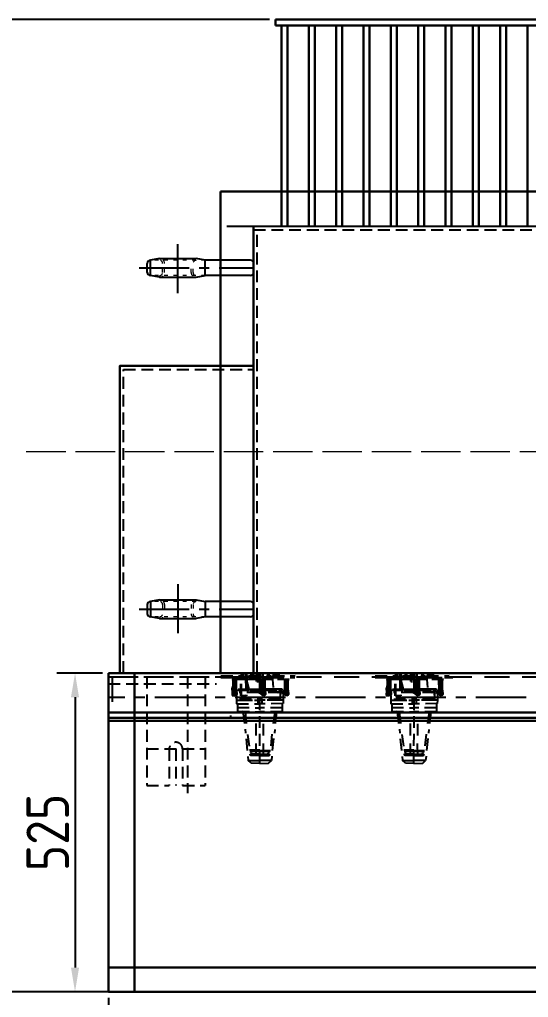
# Model space of a CAD drawing. Header units: millimetres. Extents: x 222663 to 230512, y -187965 to -182415.
# Drawn here: x 223647 to 224485, y -186896 to -185286 of the extents above; entities that cross this region are included whole.
import ezdxf

# ---------------------------------------------------------------- set-up
doc = ezdxf.new("R2010")
doc.units = ezdxf.units.MM
doc.header["$LTSCALE"] = 13
for name, pattern in [('ACAD_ISO03W100', [1.18, 0.47, -0.71]), ('CENTER', [50.8, 31.75, -6.35, 6.35, -6.35]), ('CENTERX2', [101.6, 63.5, -12.7, 12.7, -12.7]), ('DASHED', [0.75, 0.5, -0.25]), ('GEN3', [6.25, 5, -1.25]), ('HIDDEN', [9.525, 6.35, -3.175])]:
    doc.linetypes.add(name, pattern=pattern)
doc.layers.get('0').update_dxf_attribs({"color": 1, "linetype": 'CENTER'})
for name, color, linetype in [('1', 4, 'Continuous'), ('粗实线', 4, 'Continuous'), ('细实线', 2, 'Continuous'), ('虚线', 6, 'HIDDEN'), ('铁心虚线', 1, 'DASHED')]:
    doc.layers.add(name, color=color, linetype=linetype)
doc.layers.add('标注、文本', color=3, linetype='Continuous', lineweight=25)
doc.styles.get("Standard").update_dxf_attribs({"font": 'gbenor.shx', "bigfont": 'gbcbig.shx'})
doc.dimstyles.new('1-20', dxfattribs={"dimscale": 20, "dimtxt": 3.5, "dimasz": 2, "dimexe": 1.5, "dimexo": 0.5, "dimgap": 0.5, "dimtad": 1, "dimtoh": 1, "dimdec": 1, "dimdsep": 46, "dimtxsty": 'Standard', "dimcen": 2.5, "dimclrd": 3, "dimclre": 3, "dimclrt": 3, "dimadec": 0, "dimazin": 2, "dimtfac": 1, "dimtdec": 1, "dimtmove": 0, "dimatfit": 2, "dimfxl": 1, "dimarcsym": 0})

# ---------------------------------------------------------------- blocks, each defined once
blk = doc.blocks.new('*D2282')
at = {"color": 3, "linetype": 'ByBlock', "lineweight": -2, "transparency": 16777216}
for p, q in [((223783.3, -186362.3), (223708.3, -186362.3)), ((223738.3, -186402.3), (223738.3, -186847.3)), ((223783.3, -186887.3), (223708.3, -186887.3))]:
    blk.add_line(p, q, dxfattribs=at)
at = {"color": 3, "linetype": 'ByBlock', "lineweight": -3, "transparency": 16777216}
for points in [[(223731.6, -186402.3), (223744.9, -186402.3), (223738.3, -186362.3)], [(223731.6, -186847.3), (223744.9, -186847.3), (223738.3, -186887.3)]]:
    blk.add_solid(points, dxfattribs=at)
at = {"layer": 'Defpoints', "color": 0, "linetype": 'ByBlock', "lineweight": -3, "transparency": 16777216}
for p in [(223793.3, -186362.3), (223738.3, -186887.3), (223793.3, -186887.3)]:
    blk.add_point(p, dxfattribs=at)
at = {"color": 3, "linetype": 'ByBlock', "lineweight": -3, "transparency": 16777216, "insert": (223693.3, -186624.8), "char_height": 70, "attachment_point": 5, "rotation": 90}
blk.add_mtext('525', dxfattribs=at)
blk = doc.blocks.new('*D2283')
at = {"color": 3, "linetype": 'ByBlock', "lineweight": -2, "transparency": 16777216}
for p, q in [((223793.3, -186897.3), (223793.3, -187089)), ((225273.3, -186897.3), (225273.3, -187089)), ((223833.3, -187059), (225233.3, -187059))]:
    blk.add_line(p, q, dxfattribs=at)
at = {"color": 3, "linetype": 'ByBlock', "lineweight": -3, "transparency": 16777216}
for points in [[(223833.3, -187052.4), (223833.3, -187065.7), (223793.3, -187059)], [(225233.3, -187052.4), (225233.3, -187065.7), (225273.3, -187059)]]:
    blk.add_solid(points, dxfattribs=at)
at = {"layer": 'Defpoints', "color": 0, "linetype": 'ByBlock', "lineweight": -3, "transparency": 16777216}
for p in [(223793.3, -186887.3), (225273.3, -186887.3), (225273.3, -187059)]:
    blk.add_point(p, dxfattribs=at)
at = {"color": 3, "linetype": 'ByBlock', "lineweight": -3, "transparency": 16777216, "insert": (224533.3, -187014), "char_height": 70, "attachment_point": 5}
blk.add_mtext('1480', dxfattribs=at)
blk = doc.blocks.new('*D2284')
at = {"color": 3, "linetype": 'ByBlock', "lineweight": -2, "transparency": 16777216}
for p, q in [((224058.3, -185286.3), (223597.6, -185286.3)), ((223627.6, -185326.3), (223627.6, -186847.3)), ((224058.3, -186887.3), (223597.6, -186887.3))]:
    blk.add_line(p, q, dxfattribs=at)
at = {"color": 3, "linetype": 'ByBlock', "lineweight": -3, "transparency": 16777216}
for points in [[(223620.9, -185326.3), (223634.2, -185326.3), (223627.6, -185286.3)], [(223620.9, -186847.3), (223634.2, -186847.3), (223627.6, -186887.3)]]:
    blk.add_solid(points, dxfattribs=at)
at = {"layer": 'Defpoints', "color": 0, "linetype": 'ByBlock', "lineweight": -3, "transparency": 16777216}
for p in [(224068.3, -185286.3), (223627.6, -186887.3), (224068.3, -186887.3)]:
    blk.add_point(p, dxfattribs=at)
at = {"color": 3, "linetype": 'ByBlock', "lineweight": -3, "transparency": 16777216, "insert": (223582.6, -186086.8), "char_height": 70, "attachment_point": 5, "rotation": 90}
blk.add_mtext('1601', dxfattribs=at)

msp = doc.modelspace()

# ---------------------------------------------------------------- hatches: boundary and pattern name
at = {"layer": '铁心虚线', "ltscale": 3}
h = msp.add_hatch(color=6, dxfattribs=at)
h.dxf.hatch_style = 2
h.paths.add_polyline_path([(224042.25, -186369.19), (224073.58, -186369.24), (224074.38, -186372.7)])
h = msp.add_hatch(color=6, dxfattribs=at)
h.dxf.hatch_style = 2
h.paths.add_polyline_path([(224042.25, -186369.19), (224043.05, -186372.65), (224074.38, -186372.7)])
h = msp.add_hatch(color=6, dxfattribs=at)
h.dxf.hatch_style = 2
h.paths.add_polyline_path([(224073.58, -186369.24), (224079.43, -186369.34), (224080.07, -186372.11)])
h = msp.add_hatch(color=6, dxfattribs=at)
h.dxf.hatch_style = 2
h.paths.add_polyline_path([(224073.58, -186369.24), (224074.38, -186372.7), (224080.07, -186372.11)])
h = msp.add_hatch(color=6, dxfattribs=at)
h.dxf.hatch_style = 2
h.paths.add_polyline_path([(224079.43, -186369.34), (224080.07, -186372.11), (224080.12, -186369.18)])
h = msp.add_hatch(color=6, dxfattribs=at)
h.dxf.hatch_style = 2
h.paths.add_polyline_path([(224296.25, -186369.19), (224327.58, -186369.24), (224328.38, -186372.7)])
h = msp.add_hatch(color=6, dxfattribs=at)
h.dxf.hatch_style = 2
h.paths.add_polyline_path([(224296.25, -186369.19), (224297.05, -186372.65), (224328.38, -186372.7)])
h = msp.add_hatch(color=6, dxfattribs=at)
h.dxf.hatch_style = 2
h.paths.add_polyline_path([(224327.58, -186369.24), (224333.43, -186369.34), (224334.07, -186372.11)])
h = msp.add_hatch(color=6, dxfattribs=at)
h.dxf.hatch_style = 2
h.paths.add_polyline_path([(224327.58, -186369.24), (224328.38, -186372.7), (224334.07, -186372.11)])
h = msp.add_hatch(color=6, dxfattribs=at)
h.dxf.hatch_style = 2
h.paths.add_polyline_path([(224333.43, -186369.34), (224334.07, -186372.11), (224334.12, -186369.18)])

# ---------------------------------------------------------------- linework, layer by layer
at = {"color": 7, "linetype": 'ByBlock', "lineweight": 30}
for p, q in [((224068.26, -185286.34), (224998.26, -185286.34)), ((224068.26, -185286.34), (224068.26, -185296.34)), ((224068.26, -185296.34), (224998.26, -185296.34)), ((224078.26, -185296.34), (224078.26, -185626.34)), ((224088.26, -185296.34), (224088.26, -185626.34)), ((224123.26, -185296.34), (224123.26, -185626.34)), ((224133.26, -185296.34), (224133.26, -185626.34)), ((224168.26, -185296.34), (224168.26, -185626.34)), ((224178.26, -185296.34), (224178.26, -185626.34)), ((224213.26, -185296.34), (224213.26, -185626.34)), ((224223.26, -185296.34), (224223.26, -185626.34)), ((224258.26, -185296.34), (224258.26, -185626.34)), ((224268.26, -185296.34), (224268.26, -185626.34)), ((224303.26, -185296.34), (224303.26, -185626.34)), ((224313.26, -185296.34), (224313.26, -185626.34)), ((224348.26, -185296.34), (224348.26, -185626.34)), ((224358.26, -185296.34), (224358.26, -185626.34)), ((224393.26, -185296.34), (224393.26, -185626.34)), ((224403.26, -185296.34), (224403.26, -185626.34)), ((224438.26, -185296.34), (224438.26, -185626.34)), ((224448.26, -185296.34), (224448.26, -185626.34)), ((224483.26, -185296.34), (224483.26, -185626.34)), ((223977.76, -185569.34), (223977.76, -186362.34)), ((223977.76, -185569.34), (225088.76, -185569.34)), ((224032.26, -186368.34), (224032.26, -185626.34)), ((223793.26, -186362.34), (223793.26, -186887.34)), ((223836.26, -186362.34), (223836.26, -186887.34)), ((223793.26, -186847.34), (225273.26, -186847.34)), ((223793.26, -186887.34), (225273.26, -186887.34))]:
    msp.add_line(p, q, dxfattribs=at)
at = {"color": 1, "linetype": 'GEN3', "lineweight": 18}
msp.add_line((223658.03, -185997.34), (225408.49, -185997.34), dxfattribs=at)
at = {"color": 7, "linetype": 'ByBlock', "lineweight": 30}
msp.add_lwpolyline([(223812.26, -186362.34), (223812.26, -185856.34), (224032.26, -185856.34)], dxfattribs=at)
at = {"layer": '1', "color": 1, "linetype": 'CENTERX2', "lineweight": -3, "ltscale": 0.1}
for p, q in [((223907.27, -185736.6), (223907.27, -185655.9)), ((223843.65, -185695.26), (224032.26, -185695.26)), ((223907.27, -186215.87), (223907.27, -186296.57)), ((223843.65, -186257.21), (224032.26, -186257.21)), ((225273.26, -186402.34), (223793.26, -186402.34))]:
    msp.add_line(p, q, dxfattribs=at)
at = {"layer": '标注、文本'}
for p, q in [((223988.26, -185626.34), (225078.26, -185626.34)), ((223877.52, -185679.76), (223862.52, -185682.76)), ((223877.52, -185679.76), (223937.52, -185679.76)), ((223952.52, -185682.76), (223937.52, -185679.76)), ((223857.28, -185702.76), (223857.28, -185687.76)), ((223862.52, -185707.76), (223862.52, -185682.76)), ((224027.26, -185682.76), (223952.52, -185682.76)), ((223952.52, -185707.76), (223952.52, -185682.76)), ((224032.26, -185702.76), (224032.26, -185687.76)), ((223877.52, -185710.76), (223862.52, -185707.76)), ((223877.52, -185710.76), (223937.52, -185710.76)), ((223937.52, -185710.76), (223952.52, -185707.76)), ((224027.26, -185707.76), (223952.52, -185707.76)), ((223877.52, -186241.71), (223862.52, -186244.71)), ((223877.52, -186241.71), (223937.52, -186241.71)), ((223937.52, -186241.71), (223952.52, -186244.71)), ((223857.28, -186249.71), (223857.28, -186264.71)), ((223862.52, -186244.71), (223862.52, -186269.71)), ((224027.26, -186244.71), (223952.52, -186244.71)), ((223952.52, -186244.71), (223952.52, -186269.71)), ((224032.26, -186249.71), (224032.26, -186264.71)), ((223877.52, -186272.71), (223862.52, -186269.71)), ((223877.52, -186272.71), (223937.52, -186272.71)), ((223952.52, -186269.71), (223937.52, -186272.71)), ((224027.26, -186269.71), (223952.52, -186269.71))]:
    msp.add_line(p, q, dxfattribs=at)
at = {"layer": '标注、文本', "color": 2, "linetype": 'ACAD_ISO03W100', "lineweight": 18}
for p, q in [((223952.52, -185682.76), (223862.28, -185682.76)), ((223882.52, -185702.76), (223882.52, -185687.76)), ((223885.52, -185702.76), (223885.52, -185687.76)), ((223929.52, -185702.76), (223929.52, -185687.76)), ((223932.52, -185702.76), (223932.52, -185687.76)), ((223952.52, -185707.76), (223862.28, -185707.76)), ((223952.52, -186244.71), (223862.28, -186244.71)), ((223882.52, -186249.71), (223882.52, -186264.71)), ((223885.52, -186249.71), (223885.52, -186264.71)), ((223929.52, -186249.71), (223929.52, -186264.71)), ((223932.52, -186249.71), (223932.52, -186264.71)), ((223952.52, -186269.71), (223862.28, -186269.71))]:
    msp.add_line(p, q, dxfattribs=at)
for centre, radius, start, end in [((223877.52, -185687.76), 8, 0, 90), ((223937.52, -185687.76), 8, 90, 180), ((223877.52, -185687.76), 5, 0, 90), ((223937.52, -185687.76), 5, 90, 180), ((223877.52, -185702.76), 5, 270, 0), ((223877.52, -185702.76), 8, 270, 0), ((223937.52, -185702.76), 8, 180, 270), ((223937.52, -185702.76), 5, 180, 270), ((223877.52, -186249.71), 8, 0, 90), ((223937.52, -186249.71), 8, 90, 180), ((223877.52, -186249.71), 5, 0, 90), ((223937.52, -186249.71), 5, 90, 180), ((223877.52, -186264.71), 5, 270, 0), ((223877.52, -186264.71), 8, 270, 0), ((223937.52, -186264.71), 8, 180, 270), ((223937.52, -186264.71), 5, 180, 270)]:
    msp.add_arc(centre, radius, start, end, dxfattribs=at)
at = {"layer": '标注、文本'}
for centre, start, end in [((223862.28, -185687.76), 90, 180), ((224027.26, -185687.76), 0, 90), ((223862.28, -185702.76), 180, 270), ((224027.26, -185702.76), 270, 0), ((223862.28, -186249.71), 90, 180), ((224027.26, -186249.71), 0, 90), ((223862.28, -186264.71), 180, 270), ((224027.26, -186264.71), 270, 0)]:
    msp.add_arc(centre, 5, start, end, dxfattribs=at)
at = {"layer": '粗实线', "lineweight": 30}
for p, q in [((223793.26, -186362.34), (225253.26, -186362.34)), ((223793.26, -186362.34), (223793.26, -186427.34)), ((223793.26, -186427.34), (225273.26, -186427.34))]:
    msp.add_line(p, q, dxfattribs=at)
at = {"layer": '细实线', "color": 4, "lineweight": 30}
for p, q in [((223793.26, -186436.29), (225273.26, -186436.29)), ((223793.26, -186441.29), (225273.26, -186441.29))]:
    msp.add_line(p, q, dxfattribs=at)
at = {"layer": '虚线', "ltscale": 0.5}
for p, q in [((223793.26, -186368.34), (225273.26, -186368.34)), ((223799.26, -186368.34), (223799.26, -186427.34))]:
    msp.add_line(p, q, dxfattribs=at)
at = {"layer": '铁心虚线', "color": 6, "ltscale": 3}
for p, q in [((224032.26, -185626.34), (225034.26, -185626.34)), ((224032.26, -185632.34), (225034.26, -185632.34)), ((224038.26, -186362.34), (224038.26, -185632.34)), ((223793.26, -186368.34), (224022.12, -186368.34)), ((223836.26, -186368.34), (223836.26, -186547.34)), ((223856.26, -186368.34), (223856.26, -186547.34)), ((223923.26, -186368.34), (223923.26, -186560.34)), ((223952.26, -186368.34), (223952.26, -186547.34)), ((224042.26, -186511.22), (224042.58, -186362.34)), ((224296.26, -186511.22), (224296.58, -186362.34)), ((223793.26, -186380.34), (223971.26, -186380.34)), ((223994.22, -186432.29), (223994.22, -186436.29)), ((223856.26, -186487.34), (223952.26, -186487.34)), ((223893.26, -186487.34), (223893.26, -186547.34)), ((223904.26, -186487.34), (223904.26, -186547.34)), ((223915.26, -186487.34), (223915.26, -186547.34)), ((223856.26, -186547.34), (223893.26, -186547.34)), ((223915.26, -186547.34), (223952.26, -186547.34))]:
    msp.add_line(p, q, dxfattribs=at)
for points in [[(223818.26, -186362.34), (223818.26, -185862.34), (224032.26, -185862.34)], [(223984.27, -186369.5), (224021.46, -186369.66)], [(223996.61, -186372.48), (223998.85, -186372.69), (224000.39, -186373.07), (224000.71, -186374.45)], [(223996.93, -186390.58), (223997.14, -186388.34), (224002.25, -186372.6)], [(224006.08, -186372.48), (223998.85, -186372.69)], [(224042.36, -186372.81), (224002.25, -186372.6), (223999.86, -186390.63)], [(224000.27, -186369.5), (224037.46, -186369.66)], [(224000.92, -186372.22), (224002.63, -186373.28), (224002.94, -186374.66)], [(224004.33, -186374.34), (224004.7, -186372.8), (224006.08, -186372.48)], [(224042.25, -186369.19), (224010.92, -186369.14), (224011.45, -186368.29), (224042.78, -186368.34)], [(224011.74, -186362.34), (224011.45, -186368.29)], [(224016.93, -186372.16), (224017.15, -186369.93), (224011.46, -186370.51), (224011.93, -186372.59)], [(224018.48, -186372.53), (224023.53, -186388.12), (224023.32, -186390.35)], [(224021.98, -186366.58), (224019.86, -186388.93)], [(224019.86, -186372.21), (224024.38, -186388.65), (224024.86, -186390.73), (224022.63, -186390.51)], [(224037.3, -186376.16), (224037.14, -186362.34)], [(224038.44, -186362.34), (224038.47, -186378.07)], [(224042.25, -186369.19), (224073.58, -186369.24), (224074.11, -186368.39), (224042.78, -186368.34)], [(224042.36, -186372.81), (224080.07, -186372.11), (224080.12, -186369.18), (224042.25, -186369.19)], [(224042.36, -186372.81), (224081.61, -186372.48), (224083.16, -186372.85), (224083.48, -186374.24)], [(224045.97, -186372.7), (224047.52, -186373.07), (224047.84, -186374.45)], [(224046.52, -186362.34), (224046.56, -186378.39)], [(224046.72, -186369.61), (224075.12, -186369.61)], [(224047.62, -186376.69), (224047.78, -186362.34)], [(224048.05, -186372.22), (224049.75, -186373.28), (224050.07, -186374.67)], [(224051.45, -186374.35), (224051.83, -186372.8), (224053.21, -186372.48)], [(224062.78, -186366.63), (224064.97, -186388.71)], [(224073.72, -186362.34), (224074.11, -186368.39)], [(224081.61, -186372.48), (224083.85, -186372.69), (224085.39, -186373.07), (224085.71, -186374.45)], [(224091.08, -186372.48), (224083.85, -186372.69)], [(224085.92, -186372.22), (224087.63, -186373.28), (224087.94, -186374.66)], [(224089.33, -186374.34), (224089.7, -186372.8), (224091.08, -186372.48)], [(224238.27, -186369.5), (224275.46, -186369.66)], [(224250.61, -186372.48), (224252.85, -186372.69), (224254.39, -186373.07), (224254.71, -186374.45)], [(224250.93, -186390.58), (224251.14, -186388.34), (224256.25, -186372.6)], [(224260.08, -186372.48), (224252.85, -186372.69)], [(224296.36, -186372.81), (224256.25, -186372.6), (224253.86, -186390.63)], [(224254.92, -186372.22), (224256.63, -186373.28), (224256.94, -186374.66)], [(224258.33, -186374.34), (224258.7, -186372.8), (224260.08, -186372.48)], [(224296.25, -186369.19), (224264.92, -186369.14), (224265.45, -186368.29), (224296.78, -186368.34)], [(224265.74, -186362.34), (224265.45, -186368.29)], [(224270.93, -186372.16), (224271.15, -186369.93), (224265.46, -186370.51), (224265.93, -186372.59)], [(224272.48, -186372.53), (224277.53, -186388.12), (224277.32, -186390.35)], [(224275.98, -186366.58), (224273.86, -186388.93)], [(224273.86, -186372.21), (224278.38, -186388.65), (224278.86, -186390.73), (224276.63, -186390.51)], [(224291.3, -186376.16), (224291.14, -186362.34)], [(224292.44, -186362.34), (224292.47, -186378.07)], [(224296.25, -186369.19), (224327.58, -186369.24), (224328.11, -186368.39), (224296.78, -186368.34)], [(224296.36, -186372.81), (224334.07, -186372.11), (224334.12, -186369.18), (224296.25, -186369.19)], [(224296.36, -186372.81), (224335.61, -186372.48), (224337.16, -186372.85), (224337.48, -186374.24)], [(224299.97, -186372.7), (224301.52, -186373.07), (224301.84, -186374.45)], [(224300.52, -186362.34), (224300.56, -186378.39)], [(224300.72, -186369.61), (224329.12, -186369.61)], [(224301.62, -186376.69), (224301.78, -186362.34)], [(224302.05, -186372.22), (224303.75, -186373.28), (224304.07, -186374.67)], [(224305.45, -186374.35), (224305.83, -186372.8), (224307.21, -186372.48)], [(224316.78, -186366.63), (224318.97, -186388.71)], [(224323.27, -186369.5), (224360.46, -186369.66)], [(224327.72, -186362.34), (224328.11, -186368.39)], [(224335.61, -186372.48), (224337.85, -186372.69), (224339.39, -186373.07), (224339.71, -186374.45)], [(224345.08, -186372.48), (224337.85, -186372.69)], [(224339.92, -186372.22), (224341.63, -186373.28), (224341.94, -186374.66)], [(224343.33, -186374.34), (224343.7, -186372.8), (224345.08, -186372.48)], [(224019.86, -186388.93), (224042.41, -186388.82)], [(224273.86, -186388.93), (224296.41, -186388.82)], [(223996.93, -186390.58), (223996.77, -186399.35), (224001.24, -186399.78), (224001.24, -186390.31)], [(223996.93, -186390.58), (224038.42, -186390.47), (224039.27, -186391), (224040.28, -186392.22)], [(224002.15, -186399.61), (224000.61, -186399.24), (223999.06, -186398.87), (223998.74, -186397.48)], [(224003.05, -186397.22), (224001.51, -186396.84), (224001.19, -186395.46)], [(224004.6, -186397.59), (224004.06, -186398.44), (224002.15, -186399.61)], [(224003.63, -186391.21), (224004.38, -186407.07), (224004.27, -186412.92), (224042.15, -186412.91)], [(224004.38, -186390.35), (224004.6, -186397.59)], [(224040.76, -186394.3), (224008.74, -186394.41)], [(224045.87, -186397.49), (224040.92, -186394.99), (224040.28, -186392.22)], [(224075.76, -186391.31), (224076.83, -186389.61), (224078.9, -186389.13), (224080.45, -186389.5), (224080.92, -186391.58), (224080.82, -186406.9), (224080.71, -186412.75), (224042.15, -186412.91)], [(224051.51, -186390.36), (224076.3, -186390.46), (224076.03, -186405.09), (224075.66, -186406.63), (224074.28, -186406.95), (224042.25, -186407.06)], [(224049.27, -186399.61), (224047.73, -186399.24), (224046.19, -186398.87), (224045.87, -186397.49)], [(224047.89, -186390.47), (224050.13, -186390.68)], [(224047.89, -186390.47), (224050.13, -186390.68)], [(224050.18, -186397.22), (224048.64, -186396.85), (224048.32, -186395.47)], [(224051.72, -186397.59), (224050.5, -186398.6), (224049.27, -186399.61)], [(224051.51, -186390.36), (224076.3, -186390.46), (224077.15, -186390.99), (224078.16, -186392.22)], [(224051.51, -186390.36), (224051.72, -186397.59)], [(224076.08, -186392.7), (224076.3, -186390.46), (224075.71, -186394.24), (224051.77, -186394.67)], [(224083.74, -186397.48), (224078.8, -186394.98), (224078.16, -186392.22)], [(224087.15, -186399.61), (224085.61, -186399.24), (224084.06, -186398.87), (224083.74, -186397.48)], [(224088.05, -186397.22), (224086.51, -186396.84), (224086.19, -186395.46)], [(224089.6, -186397.59), (224089.06, -186398.44), (224087.15, -186399.61)], [(224089.38, -186390.35), (224089.6, -186397.59)], [(224250.93, -186390.58), (224250.77, -186399.35), (224255.24, -186399.78), (224255.24, -186390.31)], [(224250.93, -186390.58), (224292.42, -186390.47), (224293.27, -186391), (224294.28, -186392.22)], [(224256.15, -186399.61), (224254.61, -186399.24), (224253.06, -186398.87), (224252.74, -186397.48)], [(224257.05, -186397.22), (224255.51, -186396.84), (224255.19, -186395.46)], [(224258.6, -186397.59), (224258.06, -186398.44), (224256.15, -186399.61)], [(224257.63, -186391.21), (224258.38, -186407.07), (224258.27, -186412.92), (224296.15, -186412.91)], [(224258.38, -186390.35), (224258.6, -186397.59)], [(224294.76, -186394.3), (224262.74, -186394.41)], [(224299.87, -186397.49), (224294.92, -186394.99), (224294.28, -186392.22)], [(224329.76, -186391.31), (224330.83, -186389.61), (224332.9, -186389.13), (224334.45, -186389.5), (224334.92, -186391.58), (224334.82, -186406.9), (224334.71, -186412.75), (224296.15, -186412.91)], [(224305.51, -186390.36), (224330.3, -186390.46), (224330.03, -186405.09), (224329.66, -186406.63), (224328.28, -186406.95), (224296.25, -186407.06)], [(224303.27, -186399.61), (224301.73, -186399.24), (224300.19, -186398.87), (224299.87, -186397.49)], [(224301.89, -186390.47), (224304.13, -186390.68)], [(224301.89, -186390.47), (224304.13, -186390.68)], [(224304.18, -186397.22), (224302.64, -186396.85), (224302.32, -186395.47)], [(224305.72, -186397.59), (224304.5, -186398.6), (224303.27, -186399.61)], [(224305.51, -186390.36), (224330.3, -186390.46), (224331.15, -186390.99), (224332.16, -186392.22)], [(224305.51, -186390.36), (224305.72, -186397.59)], [(224330.08, -186392.7), (224330.3, -186390.46), (224329.71, -186394.24), (224305.77, -186394.67)], [(224337.74, -186397.48), (224332.8, -186394.98), (224332.16, -186392.22)], [(224341.15, -186399.61), (224339.61, -186399.24), (224338.06, -186398.87), (224337.74, -186397.48)], [(224342.05, -186397.22), (224340.51, -186396.84), (224340.19, -186395.46)], [(224343.6, -186397.59), (224343.06, -186398.44), (224341.15, -186399.61)], [(224343.38, -186390.35), (224343.6, -186397.59)], [(224004.27, -186412.92), (224005.82, -186413.29), (224005.76, -186425.68), (224042.26, -186426)], [(224005.71, -186419.14), (224042.2, -186419.46)], [(224079.33, -186413.07), (224079.44, -186426.16), (224042.26, -186426)], [(224258.27, -186412.92), (224259.82, -186413.29), (224259.76, -186425.68), (224296.26, -186426)], [(224259.71, -186419.14), (224296.2, -186419.46)], [(224333.33, -186413.07), (224333.44, -186426.16), (224296.26, -186426)], [(224014.91, -186424.3), (224014.54, -186425.84), (224019.07, -186461.22)], [(224069.97, -186426.16), (224066.41, -186461.21)], [(224268.91, -186424.3), (224268.54, -186425.84), (224273.07, -186461.22)], [(224323.97, -186426.16), (224320.41, -186461.21)], [(224036.73, -186465.15), (224036.3, -186441.21)], [(224048.43, -186465.36), (224048.69, -186441.27)], [(224290.73, -186465.15), (224290.3, -186441.21)], [(224302.43, -186465.36), (224302.69, -186441.27)], [(224022.47, -186463.34), (224026.09, -186491.64)], [(224062.42, -186462.86), (224059.5, -186491.21)], [(224276.47, -186463.34), (224280.09, -186491.64)], [(224316.42, -186462.86), (224313.5, -186491.21)], [(224019.76, -186470.53), (224023.59, -186506.06), (224042.53, -186506.06)], [(224036.3, -186498.03), (224036.57, -186473.93)], [(224064.87, -186470.31), (224061.47, -186506.06), (224042.53, -186506.06)], [(224048.7, -186498.08), (224048.27, -186474.14)], [(224273.76, -186470.53), (224277.59, -186506.06), (224296.53, -186506.06)], [(224290.3, -186498.03), (224290.57, -186473.93)], [(224318.87, -186470.31), (224315.47, -186506.06), (224296.53, -186506.06)], [(224302.7, -186498.08), (224302.27, -186474.14)], [(224026.52, -186496.64), (224026.36, -186495.95), (224027.05, -186495.79)], [(224042.85, -186497.97), (224027.53, -186497.87), (224026.68, -186497.33), (224026.52, -186496.64)], [(224026.78, -186491.48), (224028.32, -186491.86), (224028.64, -186493.24), (224028.27, -186494.78), (224027.05, -186495.79)], [(224057.69, -186496), (224056.68, -186494.78), (224056.36, -186493.4), (224056.73, -186491.85), (224058.81, -186491.37)], [(224058.7, -186497.23), (224058.86, -186497.92), (224057.48, -186498.24)], [(224057.69, -186496), (224058.54, -186496.53), (224058.7, -186497.23)], [(224280.52, -186496.64), (224280.36, -186495.95), (224281.05, -186495.79)], [(224296.85, -186497.97), (224281.53, -186497.87), (224280.68, -186497.33), (224280.52, -186496.64)], [(224280.78, -186491.48), (224282.32, -186491.86), (224282.64, -186493.24), (224282.27, -186494.78), (224281.05, -186495.79)], [(224311.69, -186496), (224310.68, -186494.78), (224310.36, -186493.4), (224310.73, -186491.85), (224312.81, -186491.37)], [(224312.7, -186497.23), (224312.86, -186497.92), (224311.48, -186498.24)], [(224311.69, -186496), (224312.54, -186496.53), (224312.7, -186497.23)], [(224042.26, -186511.22), (224028.33, -186510.79), (224023.59, -186506.06)], [(224042.26, -186511.22), (224056.73, -186510.79), (224061.47, -186506.06)], [(224296.26, -186511.22), (224282.33, -186510.79), (224277.59, -186506.06)], [(224296.26, -186511.22), (224310.73, -186510.79), (224315.47, -186506.06)]]:
    msp.add_lwpolyline(points, dxfattribs=at)
for points in [[(224019, -186369.46), (224019.33, -186399.24), (224011.4, -186399.62), (224010.92, -186369.14)], [(224020.6, -186369.13), (224020.4, -186399.77), (224012.31, -186399.45), (224012.68, -186369.5)], [(224273, -186369.46), (224273.33, -186399.24), (224265.4, -186399.62), (224264.92, -186369.14)], [(224274.6, -186369.13), (224274.4, -186399.77), (224266.31, -186399.45), (224266.68, -186369.5)]]:
    msp.add_lwpolyline(points, close=True, dxfattribs=at)
msp.add_arc((223904.26, -186487.34), 11, 0, 180, dxfattribs=at)
for points in [[(223978.2, -186369.41), (223978.2, -186369.41), (224015.39, -186369.56), (224015.39, -186369.56)], [(223978.42, -186367.17), (223978.42, -186367.17), (224015.44, -186366.64), (224015.44, -186366.64)], [(224006.08, -186372.48), (224006.08, -186372.48), (224019.86, -186372.21), (224019.86, -186372.21)], [(224011.74, -186362.34), (224011.57, -186365.91), (224011.45, -186368.29), (224011.45, -186368.29)], [(224014.06, -186362.34), (224013.84, -186366.04), (224013.68, -186368.5), (224013.68, -186368.5)], [(224015.35, -186362.34), (224015.18, -186365.85), (224015.07, -186368.18), (224015.07, -186368.18)], [(224018.97, -186362.34), (224018.8, -186365.79), (224018.69, -186368.07), (224018.69, -186368.07)], [(224020.6, -186362.34), (224020.38, -186366.01), (224020.23, -186368.45), (224020.23, -186368.45)], [(224024.16, -186369.72), (224024.16, -186369.72), (224060.5, -186369.35), (224060.5, -186369.35)], [(224024.22, -186366.8), (224024.22, -186366.8), (224060.71, -186367.11), (224060.71, -186367.11)], [(224027.75, -186362.34), (224027.58, -186365.88), (224027.46, -186368.23), (224027.46, -186368.23)], [(224029.97, -186362.34), (224029.8, -186366.01), (224029.7, -186368.44), (224029.7, -186368.44)], [(224042.09, -186368.5), (224042.09, -186368.5), (224042.09, -186365.74), (224042.09, -186362.34)], [(224042.63, -186362.34), (224042.64, -186371.6), (224042.68, -186393.13), (224042.68, -186393.13)], [(224042.78, -186368.34), (224042.78, -186368.34), (224042.78, -186365.67), (224042.78, -186362.34)], [(224054.89, -186362.34), (224055.06, -186365.97), (224055.18, -186368.39), (224055.18, -186368.39)], [(224057.12, -186362.34), (224057.29, -186366.09), (224057.41, -186368.6), (224057.41, -186368.6)], [(224063.2, -186369.41), (224063.2, -186369.41), (224100.39, -186369.56), (224100.39, -186369.56)], [(224063.42, -186367.17), (224063.42, -186367.17), (224100.44, -186366.64), (224100.44, -186366.64)], [(224064.36, -186362.34), (224064.53, -186365.97), (224064.65, -186368.39), (224064.65, -186368.39)], [(224065.89, -186362.34), (224066.07, -186366.18), (224066.19, -186368.76), (224066.19, -186368.76)], [(224069.51, -186362.34), (224069.69, -186366.12), (224069.81, -186368.65), (224069.81, -186368.65)], [(224070.91, -186362.34), (224071.08, -186365.94), (224071.19, -186368.33), (224071.19, -186368.33)], [(224073.72, -186362.34), (224073.96, -186365.97), (224074.11, -186368.39), (224074.11, -186368.39)], [(224232.2, -186369.41), (224232.2, -186369.41), (224269.39, -186369.56), (224269.39, -186369.56)], [(224232.42, -186367.17), (224232.42, -186367.17), (224269.44, -186366.64), (224269.44, -186366.64)], [(224260.08, -186372.48), (224260.08, -186372.48), (224273.86, -186372.21), (224273.86, -186372.21)], [(224265.74, -186362.34), (224265.57, -186365.91), (224265.45, -186368.29), (224265.45, -186368.29)], [(224268.06, -186362.34), (224267.84, -186366.04), (224267.68, -186368.5), (224267.68, -186368.5)], [(224269.35, -186362.34), (224269.18, -186365.85), (224269.07, -186368.18), (224269.07, -186368.18)], [(224272.97, -186362.34), (224272.8, -186365.79), (224272.69, -186368.07), (224272.69, -186368.07)], [(224274.6, -186362.34), (224274.38, -186366.01), (224274.23, -186368.45), (224274.23, -186368.45)], [(224278.16, -186369.72), (224278.16, -186369.72), (224314.5, -186369.35), (224314.5, -186369.35)], [(224278.22, -186366.8), (224278.22, -186366.8), (224314.71, -186367.11), (224314.71, -186367.11)], [(224281.75, -186362.34), (224281.58, -186365.88), (224281.46, -186368.23), (224281.46, -186368.23)], [(224283.97, -186362.34), (224283.8, -186366.01), (224283.7, -186368.44), (224283.7, -186368.44)], [(224296.09, -186368.5), (224296.09, -186368.5), (224296.09, -186365.74), (224296.09, -186362.34)], [(224296.63, -186362.34), (224296.64, -186371.6), (224296.68, -186393.13), (224296.68, -186393.13)], [(224296.78, -186368.34), (224296.78, -186368.34), (224296.78, -186365.67), (224296.78, -186362.34)], [(224308.89, -186362.34), (224309.06, -186365.97), (224309.18, -186368.39), (224309.18, -186368.39)], [(224311.12, -186362.34), (224311.29, -186366.09), (224311.41, -186368.6), (224311.41, -186368.6)], [(224317.2, -186369.41), (224317.2, -186369.41), (224354.39, -186369.56), (224354.39, -186369.56)], [(224317.42, -186367.17), (224317.42, -186367.17), (224354.44, -186366.64), (224354.44, -186366.64)], [(224318.36, -186362.34), (224318.53, -186365.97), (224318.65, -186368.39), (224318.65, -186368.39)], [(224319.89, -186362.34), (224320.07, -186366.18), (224320.19, -186368.76), (224320.19, -186368.76)], [(224323.51, -186362.34), (224323.69, -186366.12), (224323.81, -186368.65), (224323.81, -186368.65)], [(224324.91, -186362.34), (224325.08, -186365.94), (224325.19, -186368.33), (224325.19, -186368.33)], [(224327.72, -186362.34), (224327.96, -186365.97), (224328.11, -186368.39), (224328.11, -186368.39)], [(223998.53, -186390.25), (223998.53, -186390.25), (223998.48, -186374.24), (223998.48, -186374.24)], [(224000.77, -186390.46), (224000.77, -186390.46), (224000.71, -186374.45), (224000.71, -186374.45)], [(224003, -186390.67), (224003, -186390.67), (224002.94, -186374.66), (224002.94, -186374.66)], [(224004.38, -186390.35), (224004.38, -186390.35), (224004.33, -186374.34), (224004.33, -186374.34)], [(224006.77, -186389.03), (224006.77, -186389.03), (224042.41, -186388.82), (224042.41, -186388.82)], [(224064.97, -186388.71), (224064.97, -186388.71), (224042.41, -186388.82), (224042.41, -186388.82)], [(224078.9, -186389.13), (224078.9, -186389.13), (224042.41, -186388.82), (224042.41, -186388.82)], [(224044.75, -186373.71), (224044.75, -186373.71), (224048.26, -186388.92), (224048.26, -186388.92)], [(224045.66, -186390.25), (224045.66, -186390.25), (224045.6, -186374.24), (224045.6, -186374.24)], [(224047.89, -186390.47), (224047.89, -186390.47), (224047.84, -186374.45), (224047.84, -186374.45)], [(224050.13, -186390.68), (224050.13, -186390.68), (224050.07, -186374.67), (224050.07, -186374.67)], [(224051.51, -186390.36), (224051.51, -186390.36), (224051.45, -186374.35), (224051.45, -186374.35)], [(224083.53, -186390.25), (224083.53, -186390.25), (224083.48, -186374.24), (224083.48, -186374.24)], [(224085.77, -186390.46), (224085.77, -186390.46), (224085.71, -186374.45), (224085.71, -186374.45)], [(224088, -186390.67), (224088, -186390.67), (224087.94, -186374.66), (224087.94, -186374.66)], [(224089.38, -186390.35), (224089.38, -186390.35), (224089.33, -186374.34), (224089.33, -186374.34)], [(224252.53, -186390.25), (224252.53, -186390.25), (224252.48, -186374.24), (224252.48, -186374.24)], [(224254.77, -186390.46), (224254.77, -186390.46), (224254.71, -186374.45), (224254.71, -186374.45)], [(224257, -186390.67), (224257, -186390.67), (224256.94, -186374.66), (224256.94, -186374.66)], [(224258.38, -186390.35), (224258.38, -186390.35), (224258.33, -186374.34), (224258.33, -186374.34)], [(224260.77, -186389.03), (224260.77, -186389.03), (224296.41, -186388.82), (224296.41, -186388.82)], [(224318.97, -186388.71), (224318.97, -186388.71), (224296.41, -186388.82), (224296.41, -186388.82)], [(224332.9, -186389.13), (224332.9, -186389.13), (224296.41, -186388.82), (224296.41, -186388.82)], [(224298.75, -186373.71), (224298.75, -186373.71), (224302.26, -186388.92), (224302.26, -186388.92)], [(224299.66, -186390.25), (224299.66, -186390.25), (224299.6, -186374.24), (224299.6, -186374.24)], [(224301.89, -186390.47), (224301.89, -186390.47), (224301.84, -186374.45), (224301.84, -186374.45)], [(224304.13, -186390.68), (224304.13, -186390.68), (224304.07, -186374.67), (224304.07, -186374.67)], [(224305.51, -186390.36), (224305.51, -186390.36), (224305.45, -186374.35), (224305.45, -186374.35)], [(224337.53, -186390.25), (224337.53, -186390.25), (224337.48, -186374.24), (224337.48, -186374.24)], [(224339.77, -186390.46), (224339.77, -186390.46), (224339.71, -186374.45), (224339.71, -186374.45)], [(224342, -186390.67), (224342, -186390.67), (224341.94, -186374.66), (224341.94, -186374.66)], [(224343.38, -186390.35), (224343.38, -186390.35), (224343.33, -186374.34), (224343.33, -186374.34)], [(223998.74, -186397.48), (223998.74, -186397.48), (223998.53, -186390.25), (223998.53, -186390.25)], [(224000.77, -186390.46), (224000.77, -186390.46), (224003, -186390.67), (224003, -186390.67)], [(224000.77, -186390.46), (224000.77, -186390.46), (224001.19, -186395.46), (224001.19, -186395.46)], [(224003.05, -186397.22), (224003.05, -186397.22), (224002.36, -186397.38), (224002.36, -186397.38)], [(224003, -186390.67), (224003, -186390.67), (224003.05, -186397.22), (224003.05, -186397.22)], [(224004.38, -186390.35), (224004.38, -186390.35), (224024.86, -186390.73), (224024.86, -186390.73)], [(224009.06, -186405.26), (224009.06, -186405.26), (224042.47, -186404.83), (224042.47, -186404.83)], [(224076.03, -186405.09), (224076.03, -186405.09), (224042.47, -186404.83), (224042.47, -186404.83)], [(224045.87, -186397.49), (224045.87, -186397.49), (224045.66, -186390.25), (224045.66, -186390.25)], [(224047.89, -186390.47), (224047.89, -186390.47), (224048.32, -186395.47), (224048.32, -186395.47)], [(224050.18, -186397.22), (224050.18, -186397.22), (224049.49, -186397.38), (224049.49, -186397.38)], [(224050.13, -186390.68), (224050.13, -186390.68), (224050.18, -186397.22), (224050.18, -186397.22)], [(224068.21, -186390.14), (224068.21, -186390.14), (224059.01, -186394.45), (224059.01, -186394.45)], [(224064.01, -186394.03), (224064.01, -186394.03), (224063.32, -186394.19), (224063.32, -186394.19)], [(224070.71, -186394.67), (224070.71, -186394.67), (224076.3, -186390.46), (224076.3, -186390.46)], [(224072.79, -186394.19), (224072.79, -186394.19), (224076.08, -186392.7), (224076.08, -186392.7)], [(224075.76, -186391.31), (224075.76, -186391.31), (224075.82, -186407.33), (224075.82, -186407.33)], [(224078.9, -186389.13), (224078.9, -186389.13), (224078.21, -186389.29), (224078.21, -186389.29)], [(224083.74, -186397.48), (224083.74, -186397.48), (224083.53, -186390.25), (224083.53, -186390.25)], [(224085.77, -186390.46), (224085.77, -186390.46), (224088, -186390.67), (224088, -186390.67)], [(224085.77, -186390.46), (224085.77, -186390.46), (224086.19, -186395.46), (224086.19, -186395.46)], [(224088.05, -186397.22), (224088.05, -186397.22), (224087.36, -186397.38), (224087.36, -186397.38)], [(224088, -186390.67), (224088, -186390.67), (224088.05, -186397.22), (224088.05, -186397.22)], [(224252.74, -186397.48), (224252.74, -186397.48), (224252.53, -186390.25), (224252.53, -186390.25)], [(224254.77, -186390.46), (224254.77, -186390.46), (224257, -186390.67), (224257, -186390.67)], [(224254.77, -186390.46), (224254.77, -186390.46), (224255.19, -186395.46), (224255.19, -186395.46)], [(224257.05, -186397.22), (224257.05, -186397.22), (224256.36, -186397.38), (224256.36, -186397.38)], [(224257, -186390.67), (224257, -186390.67), (224257.05, -186397.22), (224257.05, -186397.22)], [(224258.38, -186390.35), (224258.38, -186390.35), (224278.86, -186390.73), (224278.86, -186390.73)], [(224263.06, -186405.26), (224263.06, -186405.26), (224296.47, -186404.83), (224296.47, -186404.83)], [(224330.03, -186405.09), (224330.03, -186405.09), (224296.47, -186404.83), (224296.47, -186404.83)], [(224299.87, -186397.49), (224299.87, -186397.49), (224299.66, -186390.25), (224299.66, -186390.25)], [(224301.89, -186390.47), (224301.89, -186390.47), (224302.32, -186395.47), (224302.32, -186395.47)], [(224304.18, -186397.22), (224304.18, -186397.22), (224303.49, -186397.38), (224303.49, -186397.38)], [(224304.13, -186390.68), (224304.13, -186390.68), (224304.18, -186397.22), (224304.18, -186397.22)], [(224322.21, -186390.14), (224322.21, -186390.14), (224313.01, -186394.45), (224313.01, -186394.45)], [(224318.01, -186394.03), (224318.01, -186394.03), (224317.32, -186394.19), (224317.32, -186394.19)], [(224324.71, -186394.67), (224324.71, -186394.67), (224330.3, -186390.46), (224330.3, -186390.46)], [(224326.79, -186394.19), (224326.79, -186394.19), (224330.08, -186392.7), (224330.08, -186392.7)], [(224329.76, -186391.31), (224329.76, -186391.31), (224329.82, -186407.33), (224329.82, -186407.33)], [(224332.9, -186389.13), (224332.9, -186389.13), (224332.21, -186389.29), (224332.21, -186389.29)], [(224337.74, -186397.48), (224337.74, -186397.48), (224337.53, -186390.25), (224337.53, -186390.25)], [(224339.77, -186390.46), (224339.77, -186390.46), (224342, -186390.67), (224342, -186390.67)], [(224339.77, -186390.46), (224339.77, -186390.46), (224340.19, -186395.46), (224340.19, -186395.46)], [(224342.05, -186397.22), (224342.05, -186397.22), (224341.36, -186397.38), (224341.36, -186397.38)], [(224342, -186390.67), (224342, -186390.67), (224342.05, -186397.22), (224342.05, -186397.22)], [(224004.38, -186407.07), (224004.38, -186407.07), (224042.25, -186407.06), (224042.25, -186407.06)], [(224010.92, -186407.01), (224010.92, -186407.01), (224042.25, -186407.06), (224042.25, -186407.06)], [(224039.33, -186407.01), (224039.33, -186407.01), (224039.22, -186412.86), (224039.22, -186412.86)], [(224079.38, -186419.61), (224079.38, -186419.61), (224042.2, -186419.46), (224042.2, -186419.46)], [(224080.82, -186406.9), (224080.82, -186406.9), (224042.25, -186407.06), (224042.25, -186407.06)], [(224045.87, -186406.96), (224045.87, -186406.96), (224045.77, -186412.81), (224045.77, -186412.81)], [(224258.38, -186407.07), (224258.38, -186407.07), (224296.25, -186407.06), (224296.25, -186407.06)], [(224264.92, -186407.01), (224264.92, -186407.01), (224296.25, -186407.06), (224296.25, -186407.06)], [(224293.33, -186407.01), (224293.33, -186407.01), (224293.22, -186412.86), (224293.22, -186412.86)], [(224333.38, -186419.61), (224333.38, -186419.61), (224296.2, -186419.46), (224296.2, -186419.46)], [(224334.82, -186406.9), (224334.82, -186406.9), (224296.25, -186407.06), (224296.25, -186407.06)], [(224299.87, -186406.96), (224299.87, -186406.96), (224299.77, -186412.81), (224299.77, -186412.81)], [(224018.16, -186425.74), (224018.16, -186425.74), (224021.09, -186454.19), (224021.09, -186454.19)], [(224067.04, -186426.1), (224067.04, -186426.1), (224063.43, -186454.62), (224063.43, -186454.62)], [(224272.16, -186425.74), (224272.16, -186425.74), (224275.09, -186454.19), (224275.09, -186454.19)], [(224321.04, -186426.1), (224321.04, -186426.1), (224317.43, -186454.62), (224317.43, -186454.62)], [(224042.31, -186489.35), (224042.31, -186489.35), (224025.61, -186489.57), (224025.61, -186489.57)], [(224026.52, -186496.64), (224026.52, -186496.64), (224025.83, -186496.8), (224025.83, -186496.8)], [(224042.79, -186491.43), (224042.79, -186491.43), (224026.09, -186491.64), (224026.09, -186491.64)], [(224042.37, -186495.9), (224042.37, -186495.9), (224027.05, -186495.79), (224027.05, -186495.79)], [(224042.31, -186489.35), (224042.31, -186489.35), (224059.87, -186489.67), (224059.87, -186489.67)], [(224042.37, -186495.9), (224042.37, -186495.9), (224058.38, -186495.84), (224058.38, -186495.84)], [(224042.79, -186491.43), (224042.79, -186491.43), (224059.5, -186491.21), (224059.5, -186491.21)], [(224042.85, -186497.97), (224042.85, -186497.97), (224057.48, -186498.24), (224057.48, -186498.24)], [(224296.31, -186489.35), (224296.31, -186489.35), (224279.61, -186489.57), (224279.61, -186489.57)], [(224280.52, -186496.64), (224280.52, -186496.64), (224279.83, -186496.8), (224279.83, -186496.8)], [(224296.79, -186491.43), (224296.79, -186491.43), (224280.09, -186491.64), (224280.09, -186491.64)], [(224296.37, -186495.9), (224296.37, -186495.9), (224281.05, -186495.79), (224281.05, -186495.79)], [(224296.31, -186489.35), (224296.31, -186489.35), (224313.87, -186489.67), (224313.87, -186489.67)], [(224296.37, -186495.9), (224296.37, -186495.9), (224312.38, -186495.84), (224312.38, -186495.84)], [(224296.79, -186491.43), (224296.79, -186491.43), (224313.5, -186491.21), (224313.5, -186491.21)], [(224296.85, -186497.97), (224296.85, -186497.97), (224311.48, -186498.24), (224311.48, -186498.24)]]:
    msp.add_open_spline(points, degree=3, dxfattribs=at)

# ---------------------------------------------------------------- dimensions: what is measured, and where the dimension line sits
at = {"color": 4, "linetype": 'ByBlock', "lineweight": -3, "true_color": 0x00ffff}
for base, p1, p2, picture, middle in [((223627.56, -186887.34), (224068.26, -185286.34), (224068.26, -186887.34), '*D2284', (223582.56, -186086.84)), ((223738.28, -186887.34), (223793.26, -186362.34), (223793.26, -186887.34), '*D2282', (223693.28, -186624.84))]:
    dim = msp.add_linear_dim(base=base, p1=p1, p2=p2, angle=90, dimstyle='1-20', dxfattribs=at)
    dim.commit()
    dim.dimension.update_dxf_attribs({"geometry": picture, "text_midpoint": middle})
dim = msp.add_linear_dim(base=(225273.26, -187059.03), p1=(223793.26, -186887.34), p2=(225273.26, -186887.34), dimstyle='1-20', dxfattribs=at)
dim.commit()
dim.dimension.update_dxf_attribs({"geometry": '*D2283', "text_midpoint": (224533.26, -187014.03)})

doc.saveas('drawing.dxf')
